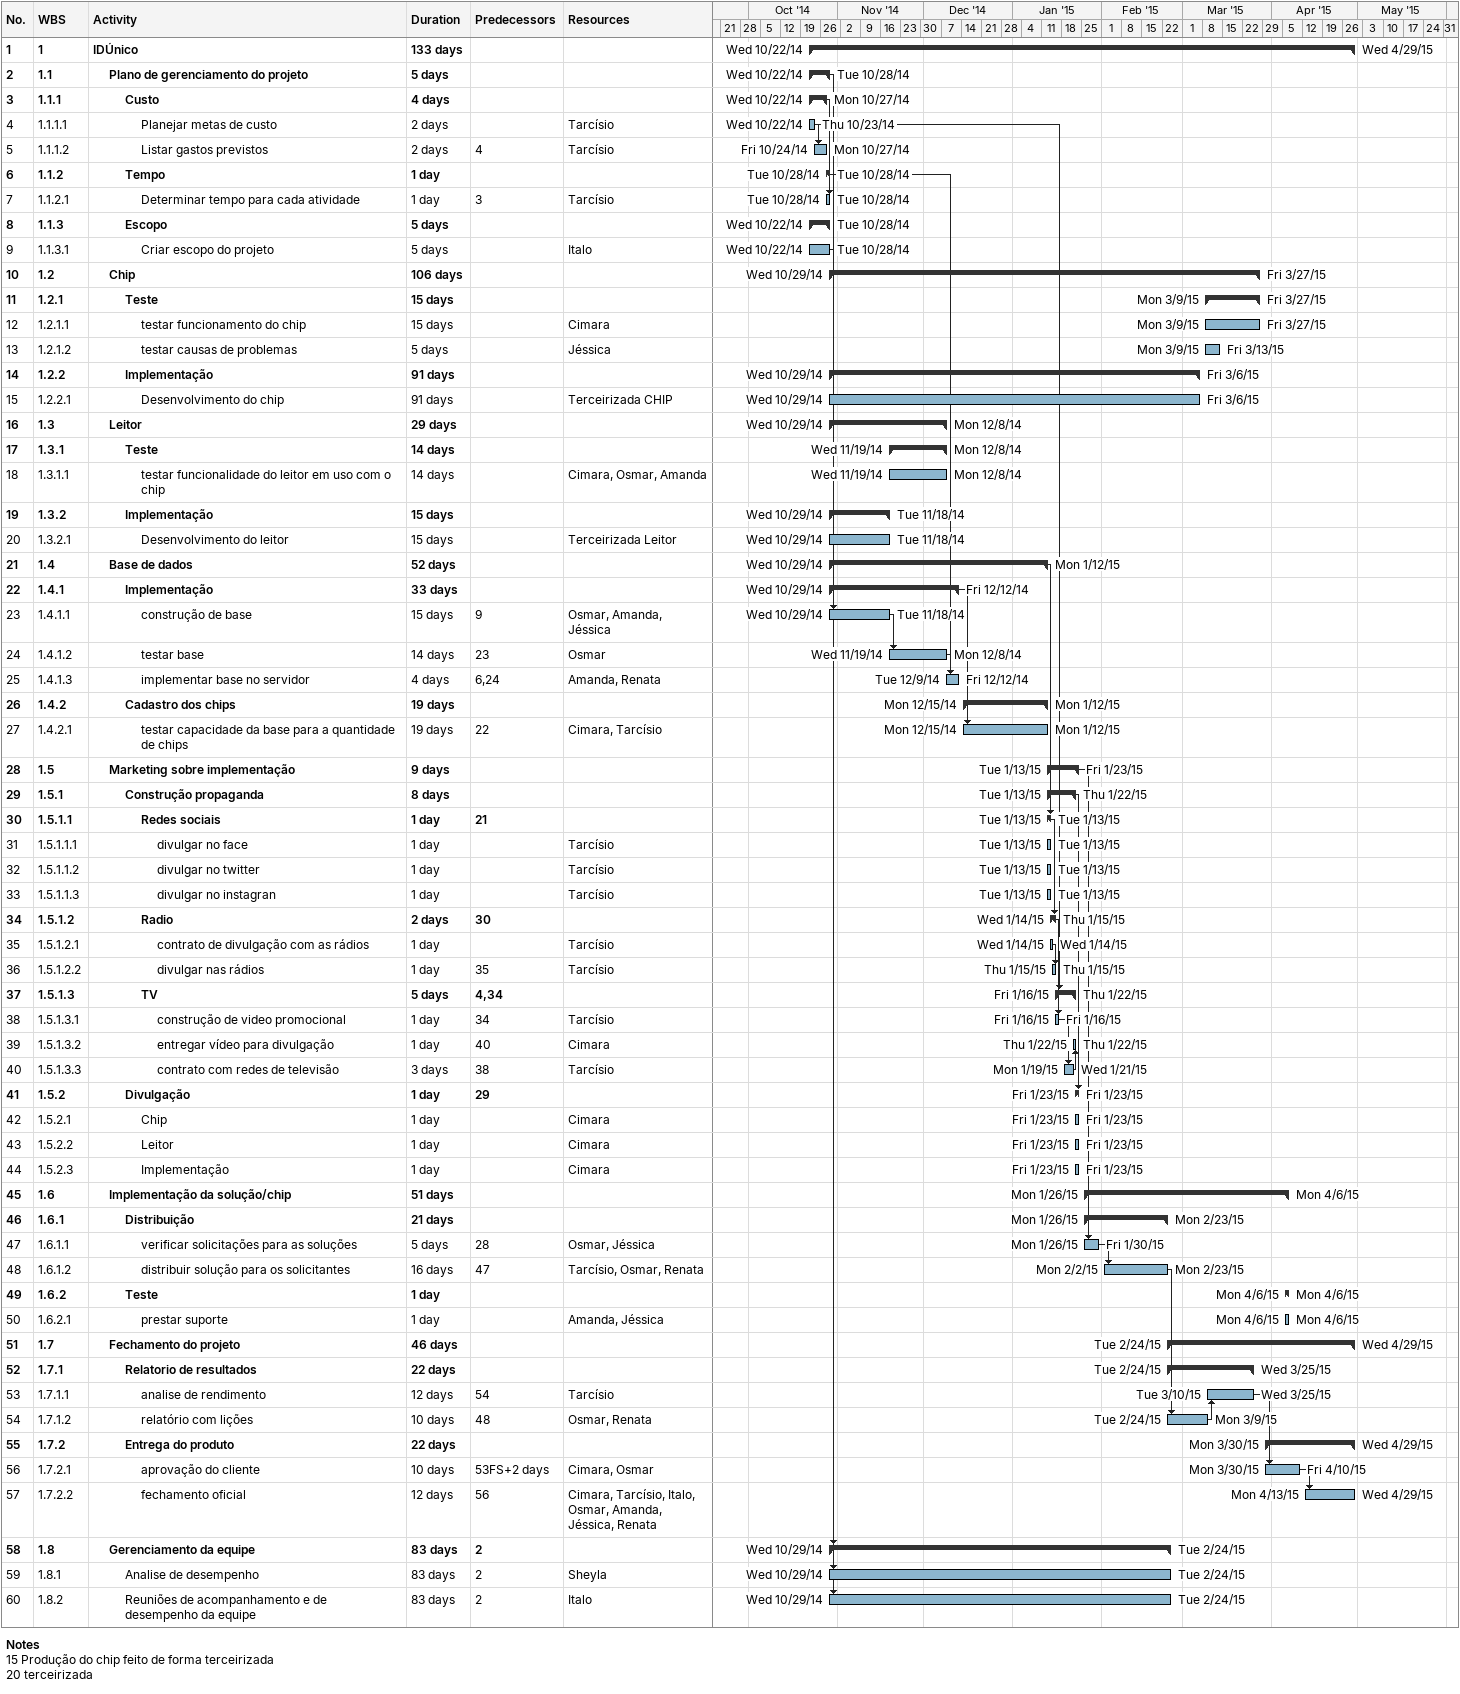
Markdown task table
| ID | WBS | Task | Duration | Start | Finish | Predecessors | Resources |
|---|---|---|---|---|---|---|---|
| 1 | 1 | **IDÚnico** | 133d | 2014-10-22 | 2015-04-29 |  |  |
| 2 | 1.1 | **Plano de gerenciamento do projeto** | 5d | 2014-10-22 | 2014-10-28 |  |  |
| 3 | 1.1.1 | **Custo** | 4d | 2014-10-22 | 2014-10-27 |  |  |
| 4 | 1.1.1.1 | Planejar metas de custo | 2d | 2014-10-22 | 2014-10-23 |  | Tarcísio |
| 5 | 1.1.1.2 | Listar gastos previstos | 2d | 2014-10-24 | 2014-10-27 | 4 | Tarcísio |
| 6 | 1.1.2 | **Tempo** | 1d | 2014-10-28 | 2014-10-28 |  |  |
| 7 | 1.1.2.1 | Determinar tempo para cada atividade | 1d | 2014-10-28 | 2014-10-28 | 3 | Tarcísio |
| 8 | 1.1.3 | **Escopo** | 5d | 2014-10-22 | 2014-10-28 |  |  |
| 9 | 1.1.3.1 | Criar escopo do projeto | 5d | 2014-10-22 | 2014-10-28 |  | Italo |
| 10 | 1.2 | **Chip** | 106d | 2014-10-29 | 2015-03-27 |  |  |
| 11 | 1.2.1 | **Teste** | 15d | 2015-03-09 | 2015-03-27 |  |  |
| 12 | 1.2.1.1 | testar funcionamento do chip | 15d | 2015-03-09 | 2015-03-27 |  | Cimara |
| 13 | 1.2.1.2 | testar causas de problemas | 5d | 2015-03-09 | 2015-03-13 |  | Jéssica |
| 14 | 1.2.2 | **Implementação** | 91d | 2014-10-29 | 2015-03-06 |  |  |
| 15 | 1.2.2.1 | Desenvolvimento do chip | 91d | 2014-10-29 | 2015-03-06 |  | Terceirizada CHIP |
| 16 | 1.3 | **Leitor** | 29d | 2014-10-29 | 2014-12-08 |  |  |
| 17 | 1.3.1 | **Teste** | 14d | 2014-11-19 | 2014-12-08 |  |  |
| 18 | 1.3.1.1 | testar funcionalidade do leitor em uso com o chip | 14d | 2014-11-19 | 2014-12-08 |  | Cimara, Osmar, Amanda |
| 19 | 1.3.2 | **Implementação** | 15d | 2014-10-29 | 2014-11-18 |  |  |
| 20 | 1.3.2.1 | Desenvolvimento do leitor | 15d | 2014-10-29 | 2014-11-18 |  | Terceirizada Leitor |
| 21 | 1.4 | **Base de dados** | 52d | 2014-10-29 | 2015-01-12 |  |  |
| 22 | 1.4.1 | **Implementação** | 33d | 2014-10-29 | 2014-12-12 |  |  |
| 23 | 1.4.1.1 | construção de base | 15d | 2014-10-29 | 2014-11-18 | 9 | Osmar, Amanda, Jéssica |
| 24 | 1.4.1.2 | testar base | 14d | 2014-11-19 | 2014-12-08 | 23 | Osmar |
| 25 | 1.4.1.3 | implementar base no servidor | 4d | 2014-12-09 | 2014-12-12 | 6, 24 | Amanda, Renata |
| 26 | 1.4.2 | **Cadastro dos chips** | 19d | 2014-12-15 | 2015-01-12 |  |  |
| 27 | 1.4.2.1 | testar capacidade da base para a quantidade de chips | 19d | 2014-12-15 | 2015-01-12 | 22 | Cimara, Tarcísio |
| 28 | 1.5 | **Marketing sobre implementação** | 9d | 2015-01-13 | 2015-01-23 |  |  |
| 29 | 1.5.1 | **Construção propaganda** | 8d | 2015-01-13 | 2015-01-22 |  |  |
| 30 | 1.5.1.1 | **Redes sociais** | 1d | 2015-01-13 | 2015-01-13 | 21 |  |
| 31 | 1.5.1.1.1 | divulgar no face | 1d | 2015-01-13 | 2015-01-13 |  | Tarcísio |
| 32 | 1.5.1.1.2 | divulgar no twitter | 1d | 2015-01-13 | 2015-01-13 |  | Tarcísio |
| 33 | 1.5.1.1.3 | divulgar no instagran | 1d | 2015-01-13 | 2015-01-13 |  | Tarcísio |
| 34 | 1.5.1.2 | **Radio** | 2d | 2015-01-14 | 2015-01-15 | 30 |  |
| 35 | 1.5.1.2.1 | contrato de divulgação com as rádios | 1d | 2015-01-14 | 2015-01-14 |  | Tarcísio |
| 36 | 1.5.1.2.2 | divulgar nas rádios | 1d | 2015-01-15 | 2015-01-15 | 35 | Tarcísio |
| 37 | 1.5.1.3 | **TV** | 5d | 2015-01-16 | 2015-01-22 | 4, 34 |  |
| 38 | 1.5.1.3.1 | construção de video promocional | 1d | 2015-01-16 | 2015-01-16 | 34 | Tarcísio |
| 39 | 1.5.1.3.2 | entregar vídeo para divulgação | 1d | 2015-01-22 | 2015-01-22 | 40 | Cimara |
| 40 | 1.5.1.3.3 | contrato com redes de televisão | 3d | 2015-01-19 | 2015-01-21 | 38 | Tarcísio |
| 41 | 1.5.2 | **Divulgação** | 1d | 2015-01-23 | 2015-01-23 | 29 |  |
| 42 | 1.5.2.1 | Chip | 1d | 2015-01-23 | 2015-01-23 |  | Cimara |
| 43 | 1.5.2.2 | Leitor | 1d | 2015-01-23 | 2015-01-23 |  | Cimara |
| 44 | 1.5.2.3 | Implementação | 1d | 2015-01-23 | 2015-01-23 |  | Cimara |
| 45 | 1.6 | **Implementação da solução/chip** | 51d | 2015-01-26 | 2015-04-06 |  |  |
| 46 | 1.6.1 | **Distribuição** | 21d | 2015-01-26 | 2015-02-23 |  |  |
| 47 | 1.6.1.1 | verificar solicitações para as soluções | 5d | 2015-01-26 | 2015-01-30 | 28 | Osmar, Jéssica |
| 48 | 1.6.1.2 | distribuir solução para os solicitantes | 16d | 2015-02-02 | 2015-02-23 | 47 | Tarcísio, Osmar, Renata |
| 49 | 1.6.2 | **Teste** | 1d | 2015-04-06 | 2015-04-06 |  |  |
| 50 | 1.6.2.1 | prestar suporte | 1d | 2015-04-06 | 2015-04-06 |  | Amanda, Jéssica |
| 51 | 1.7 | **Fechamento do projeto** | 46d | 2015-02-24 | 2015-04-29 |  |  |
| 52 | 1.7.1 | **Relatorio de resultados** | 22d | 2015-02-24 | 2015-03-25 |  |  |
| 53 | 1.7.1.1 | analise de rendimento | 12d | 2015-03-10 | 2015-03-25 | 54 | Tarcísio |
| 54 | 1.7.1.2 | relatório com lições | 10d | 2015-02-24 | 2015-03-09 | 48 | Osmar, Renata |
| 55 | 1.7.2 | **Entrega do produto** | 22d | 2015-03-30 | 2015-04-29 |  |  |
| 56 | 1.7.2.1 | aprovação do cliente | 10d | 2015-03-30 | 2015-04-10 | 53FS+2d | Cimara, Osmar |
| 57 | 1.7.2.2 | fechamento oficial | 12d | 2015-04-13 | 2015-04-29 | 56 | Cimara, Tarcísio, Italo, Osmar, Amanda, Jéssica, Renata |
| 58 | 1.8 | **Gerenciamento da equipe** | 83d | 2014-10-29 | 2015-02-24 | 2 |  |
| 59 | 1.8.1 | Analise de desempenho | 83d | 2014-10-29 | 2015-02-24 | 2 | Sheyla |
| 60 | 1.8.2 | Reuniões de acompanhamento e de desempenho da equipe | 83d | 2014-10-29 | 2015-02-24 | 2 | Italo |

Notes
- 15: Produção do chip feito de forma terceirizada
- 20: terceirizada
